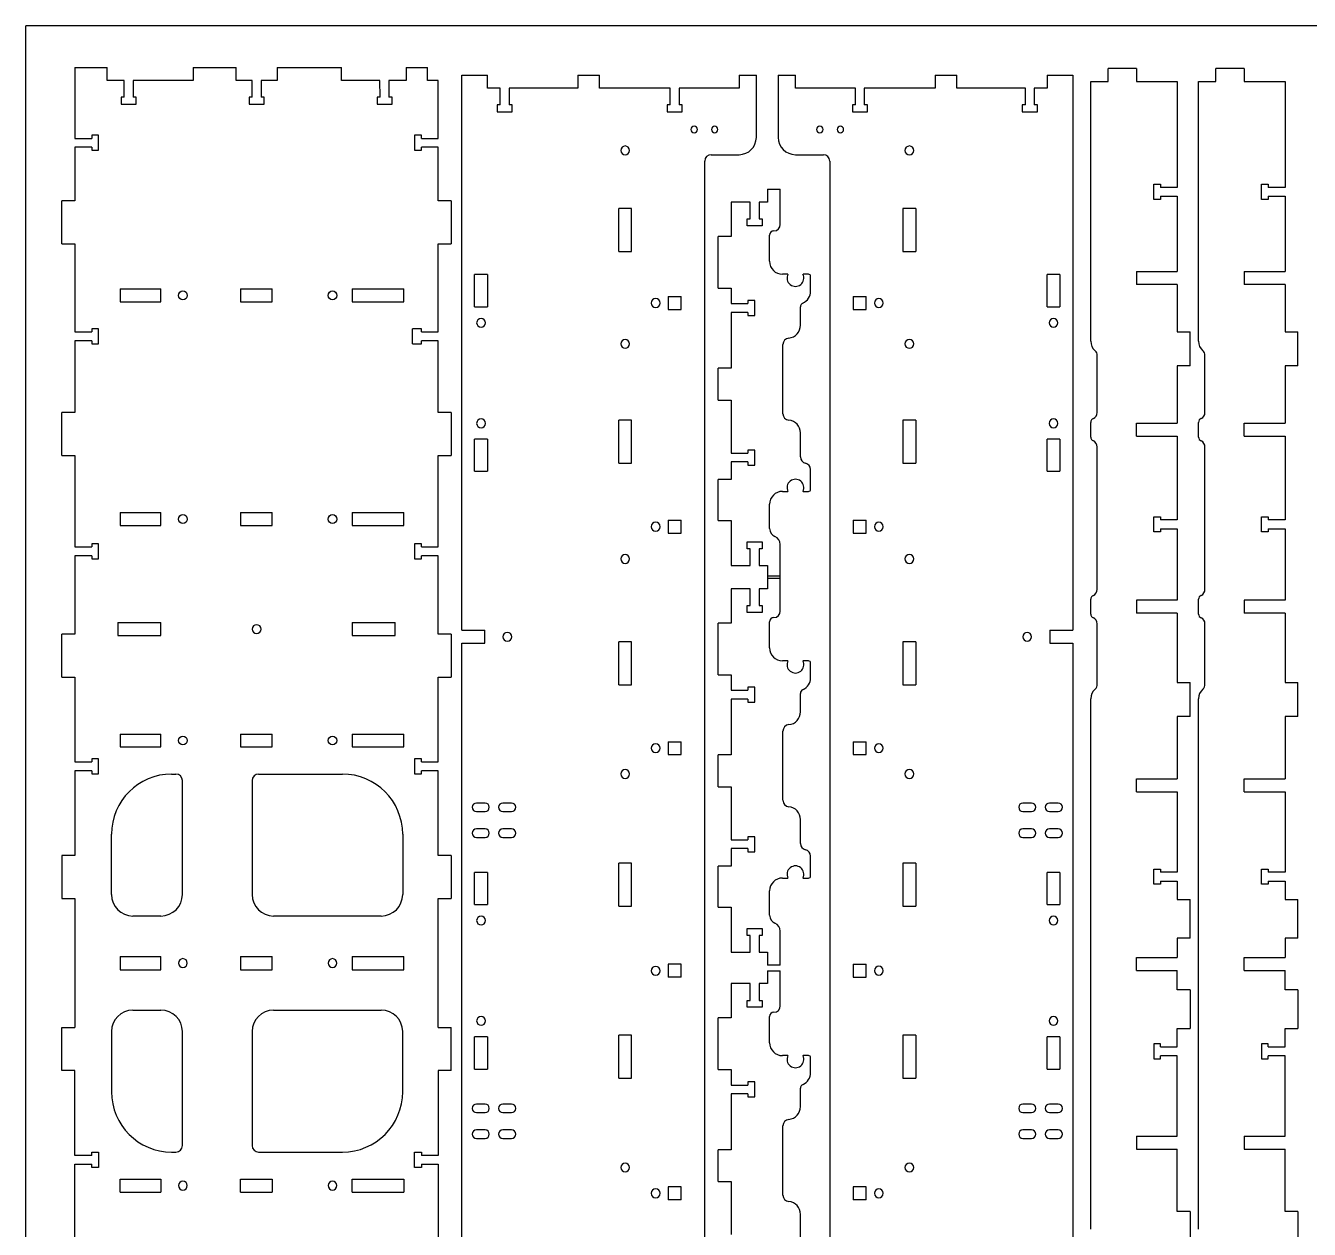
# Model space of a CAD drawing. Header units: millimetres. Extents: x -2614 to 1371, y 670 to 4202.
# Drawn here: x -1140 to -543, y 993 to 1553 of the extents above; entities that cross this region are included whole.
import ezdxf

# ---------------------------------------------------------------- set-up
doc = ezdxf.new("R2010")
doc.units = ezdxf.units.MM
doc.linetypes.add('HIDDEN', pattern=[9.525, 6.35, -3.175])
doc.layers.get('0').update_dxf_attribs({"lineweight": 70})
doc.layers.add('Hidden', color=7, linetype='HIDDEN', lineweight=70)

msp = doc.modelspace()

# ---------------------------------------------------------------- linework, layer by layer
at = {"color": 7, "lineweight": -3}
for p, q in [((79.07, 1553.05), (-1140.13, 1553.05)), ((-1140.13, 670.4), (-1140.13, 1553.05)), ((-1117.24, 1533.58), (-1117.24, 1500.64)), ((-1117.24, 1533.58), (-1102.24, 1533.58)), ((-1102.24, 1527.58), (-1102.24, 1533.58)), ((-1062.24, 1533.58), (-1042.24, 1533.59)), ((-1062.24, 1533.58), (-1062.24, 1527.58)), ((-1042.24, 1527.59), (-1042.24, 1533.59)), ((-1023.24, 1533.59), (-1023.24, 1527.59)), ((-1023.24, 1533.59), (-993.24, 1533.59)), ((-993.24, 1527.59), (-993.24, 1533.59)), ((-963.24, 1533.59), (-953.24, 1533.6)), ((-963.24, 1533.59), (-963.24, 1527.59)), ((-953.24, 1527.6), (-953.24, 1533.6)), ((-937.35, 1530.02), (-925.35, 1530.02)), ((-937.35, 1271.84), (-937.35, 1530.02)), ((-925.35, 1524.02), (-925.35, 1530.02)), ((-883.35, 1530.02), (-873.35, 1530.02)), ((-883.35, 1530.02), (-883.35, 1524.02)), ((-873.35, 1524.02), (-873.35, 1530.02)), ((-808.35, 1530.02), (-800.35, 1530.02)), ((-808.35, 1530.02), (-808.35, 1524.02)), ((-800.35, 1501.05), (-800.35, 1530.02)), ((-790.18, 1530.02), (-782.18, 1530.02)), ((-790.18, 1530.02), (-790.18, 1501.05)), ((-782.18, 1524.02), (-782.18, 1530.02)), ((-717.18, 1530.02), (-707.18, 1530.02)), ((-717.18, 1530.02), (-717.18, 1524.02)), ((-707.18, 1524.02), (-707.18, 1530.02)), ((-665.18, 1530.02), (-653.18, 1530.02)), ((-665.18, 1530.02), (-665.18, 1524.02)), ((-653.18, 1530.02), (-653.18, 1271.84)), ((-623.61, 1533.15), (-636.81, 1533.15)), ((-636.81, 1527.15), (-636.81, 1533.15)), ((-623.61, 1533.15), (-623.61, 1527.15)), ((-573.52, 1533.15), (-586.72, 1533.15)), ((-586.72, 1527.15), (-586.72, 1533.15)), ((-573.52, 1533.15), (-573.52, 1527.15)), ((-1094.36, 1527.58), (-1102.24, 1527.58)), ((-1094.3, 1519.79), (-1094.36, 1527.58)), ((-1090.19, 1527.58), (-1090.19, 1519.78)), ((-1062.24, 1527.58), (-1090.19, 1527.58)), ((-1034.86, 1527.59), (-1042.24, 1527.59)), ((-1034.8, 1519.79), (-1034.86, 1527.59)), ((-1030.69, 1527.59), (-1030.69, 1519.78)), ((-1023.24, 1527.59), (-1030.69, 1527.59)), ((-975.36, 1527.59), (-993.24, 1527.59)), ((-975.3, 1519.79), (-975.36, 1527.59)), ((-971.19, 1527.59), (-971.19, 1519.79)), ((-963.24, 1527.59), (-971.19, 1527.59)), ((-948.24, 1527.6), (-953.24, 1527.6)), ((-948.24, 1500.64), (-948.24, 1527.6)), ((-919.4, 1524.02), (-925.35, 1524.02)), ((-919.4, 1516.22), (-919.4, 1524.02)), ((-883.35, 1524.02), (-915.3, 1524.02)), ((-915.3, 1524.02), (-915.3, 1516.22)), ((-840.4, 1524.02), (-873.35, 1524.02)), ((-840.4, 1516.22), (-840.4, 1524.02)), ((-808.35, 1524.02), (-836.3, 1524.02)), ((-836.3, 1524.02), (-836.3, 1516.22)), ((-754.23, 1524.02), (-782.18, 1524.02)), ((-754.23, 1516.22), (-754.23, 1524.02)), ((-717.18, 1524.02), (-750.13, 1524.02)), ((-750.13, 1524.02), (-750.13, 1516.22)), ((-675.23, 1524.02), (-707.18, 1524.02)), ((-675.23, 1516.22), (-675.23, 1524.02)), ((-665.18, 1524.02), (-671.13, 1524.02)), ((-671.13, 1524.02), (-671.13, 1516.22)), ((-644.81, 1406.36), (-644.81, 1527.15)), ((-644.81, 1527.15), (-636.81, 1527.15)), ((-623.61, 1527.15), (-604.58, 1527.15)), ((-604.58, 1527.15), (-604.58, 1477.81)), ((-594.72, 1406.36), (-594.72, 1527.15)), ((-594.72, 1527.15), (-586.72, 1527.15)), ((-573.52, 1527.15), (-554.49, 1527.15)), ((-554.49, 1527.15), (-554.49, 1477.81)), ((-1094.3, 1519.79), (-1095.75, 1519.77)), ((-1095.75, 1519.77), (-1095.72, 1516.58)), ((-1095.72, 1516.58), (-1088.74, 1516.58)), ((-1088.74, 1519.78), (-1090.19, 1519.78)), ((-1088.74, 1516.58), (-1088.74, 1519.78)), ((-1034.8, 1519.79), (-1036.25, 1519.77)), ((-1036.25, 1519.77), (-1036.22, 1516.58)), ((-1036.22, 1516.58), (-1029.24, 1516.58)), ((-1029.24, 1519.78), (-1030.69, 1519.78)), ((-1029.24, 1516.58), (-1029.24, 1519.78)), ((-975.3, 1519.79), (-976.75, 1519.78)), ((-976.75, 1519.78), (-976.72, 1516.59)), ((-976.72, 1516.59), (-969.74, 1516.59)), ((-969.74, 1519.79), (-971.19, 1519.79)), ((-969.74, 1516.59), (-969.74, 1519.79)), ((-920.85, 1516.22), (-920.85, 1513.02)), ((-919.4, 1516.22), (-920.85, 1516.22)), ((-913.85, 1516.22), (-915.3, 1516.22)), ((-913.85, 1513.02), (-913.85, 1516.22)), ((-841.85, 1516.22), (-841.85, 1513.02)), ((-840.4, 1516.22), (-841.85, 1516.22)), ((-834.85, 1516.22), (-836.3, 1516.22)), ((-834.85, 1513.02), (-834.85, 1516.22)), ((-755.68, 1516.22), (-755.68, 1513.02)), ((-754.23, 1516.22), (-755.68, 1516.22)), ((-748.68, 1516.22), (-750.13, 1516.22)), ((-748.68, 1513.02), (-748.68, 1516.22)), ((-676.68, 1516.22), (-676.68, 1513.02)), ((-675.23, 1516.22), (-676.68, 1516.22)), ((-669.68, 1516.22), (-671.13, 1516.22)), ((-669.68, 1513.02), (-669.68, 1516.22)), ((-920.85, 1513.02), (-913.85, 1513.02)), ((-841.85, 1513.02), (-834.85, 1513.02)), ((-755.68, 1513.02), (-748.68, 1513.02)), ((-676.68, 1513.02), (-669.68, 1513.02)), ((-1117.24, 1500.64), (-1109.44, 1500.64)), ((-1109.44, 1502.09), (-1109.44, 1500.64)), ((-1106.24, 1502.09), (-1109.44, 1502.09)), ((-1106.24, 1495.09), (-1106.24, 1502.09)), ((-959.24, 1502.09), (-959.24, 1495.09)), ((-956.04, 1502.09), (-959.24, 1502.09)), ((-956.04, 1500.64), (-956.04, 1502.09)), ((-956.04, 1500.64), (-948.24, 1500.64)), ((-1117.24, 1496.54), (-1117.24, 1471.53)), ((-1109.44, 1496.54), (-1117.24, 1496.54)), ((-1109.44, 1496.54), (-1109.44, 1495.09)), ((-1109.44, 1495.09), (-1106.24, 1495.09)), ((-959.24, 1495.09), (-956.04, 1495.09)), ((-956.04, 1495.09), (-956.04, 1496.54)), ((-948.24, 1496.54), (-956.04, 1496.54)), ((-948.24, 1471.53), (-948.24, 1496.54)), ((-821.35, 1493.05), (-808.35, 1493.05)), ((-782.18, 1493.05), (-769.18, 1493.05)), ((-824.35, 737.01), (-824.35, 1490.05)), ((-766.18, 1490.05), (-766.18, 737.01)), ((-795.23, 1476.95), (-789.23, 1476.95)), ((-795.23, 1476.95), (-795.23, 1470.95)), ((-789.23, 1460.6), (-789.23, 1476.95)), ((-615.58, 1472.26), (-615.58, 1479.26)), ((-615.58, 1479.26), (-612.38, 1479.26)), ((-612.38, 1479.26), (-612.38, 1477.81)), ((-604.58, 1477.81), (-612.38, 1477.81)), ((-565.49, 1472.26), (-565.49, 1479.26)), ((-565.49, 1479.26), (-562.29, 1479.26)), ((-562.29, 1479.26), (-562.29, 1477.81)), ((-554.49, 1477.81), (-562.29, 1477.81)), ((-1123.24, 1451.53), (-1123.24, 1471.53)), ((-1117.24, 1471.53), (-1123.24, 1471.53)), ((-942.24, 1471.53), (-948.24, 1471.53)), ((-942.24, 1471.53), (-942.24, 1451.53)), ((-803.15, 1470.95), (-812.1, 1470.95)), ((-812.1, 1470.95), (-812.1, 1454.95)), ((-803.15, 1463.15), (-803.15, 1470.95)), ((-795.23, 1470.95), (-799.05, 1470.95)), ((-799.05, 1470.95), (-799.05, 1463.15)), ((-612.38, 1472.26), (-615.58, 1472.26)), ((-612.38, 1473.71), (-604.58, 1473.71)), ((-612.38, 1473.71), (-612.38, 1472.26)), ((-604.58, 1473.71), (-604.58, 1438.65)), ((-562.29, 1472.26), (-565.49, 1472.26)), ((-562.29, 1473.71), (-554.49, 1473.71)), ((-562.29, 1473.71), (-562.29, 1472.26)), ((-554.49, 1473.71), (-554.49, 1438.65)), ((-864.35, 1447.97), (-864.35, 1467.97)), ((-858.35, 1467.97), (-864.35, 1467.97)), ((-858.35, 1447.97), (-858.35, 1467.97)), ((-804.6, 1459.95), (-804.6, 1463.15)), ((-804.6, 1463.15), (-803.15, 1463.15)), ((-799.05, 1463.15), (-797.6, 1463.15)), ((-797.6, 1463.15), (-797.6, 1459.95)), ((-732.18, 1467.97), (-732.18, 1447.97)), ((-726.18, 1467.97), (-732.18, 1467.97)), ((-726.18, 1467.97), (-726.18, 1447.97)), ((-797.6, 1459.95), (-804.6, 1459.95)), ((-1123.24, 1451.53), (-1117.24, 1451.53)), ((-1117.24, 1451.53), (-1117.24, 1410.64)), ((-948.24, 1451.53), (-942.24, 1451.53)), ((-948.24, 1410.64), (-948.24, 1451.53)), ((-818.1, 1430.95), (-818.1, 1454.95)), ((-812.1, 1454.95), (-818.1, 1454.95)), ((-794.17, 1443.45), (-794.17, 1455.6)), ((-864.35, 1447.97), (-858.35, 1447.97)), ((-732.18, 1447.97), (-726.18, 1447.97)), ((-623.58, 1438.65), (-623.58, 1432.65)), ((-623.58, 1438.65), (-604.58, 1438.65)), ((-573.49, 1438.65), (-573.49, 1432.65)), ((-573.49, 1438.65), (-554.49, 1438.65)), ((-931.36, 1422.27), (-931.36, 1437.25)), ((-925.36, 1437.25), (-931.36, 1437.25)), ((-925.36, 1437.25), (-925.36, 1422.27)), ((-785.69, 1437.45), (-788.17, 1437.45)), ((-776.1, 1437.45), (-778.65, 1437.45)), ((-775.1, 1429.55), (-775.1, 1436.45)), ((-665.18, 1422.27), (-665.18, 1437.25)), ((-659.18, 1437.25), (-665.18, 1437.25)), ((-659.18, 1437.25), (-659.18, 1422.27)), ((-604.58, 1432.65), (-623.58, 1432.65)), ((-604.58, 1432.65), (-604.58, 1410.6)), ((-554.49, 1432.65), (-573.49, 1432.65)), ((-554.49, 1432.65), (-554.49, 1410.6)), ((-1096.24, 1430.61), (-1077.24, 1430.61)), ((-1096.24, 1430.61), (-1096.24, 1424.61)), ((-1077.24, 1424.61), (-1077.24, 1430.61)), ((-1040.3, 1430.61), (-1025.5, 1430.61)), ((-1040.3, 1430.61), (-1040.3, 1424.61)), ((-1025.5, 1424.61), (-1025.5, 1430.61)), ((-988.24, 1430.61), (-964.24, 1430.61)), ((-988.24, 1430.61), (-988.24, 1424.61)), ((-964.24, 1424.61), (-964.24, 1430.61)), ((-841.28, 1427.05), (-835.28, 1427.05)), ((-841.28, 1427.05), (-841.28, 1421.05)), ((-835.28, 1421.05), (-835.28, 1427.05)), ((-818.1, 1430.95), (-812.1, 1430.95)), ((-812.1, 1430.95), (-812.1, 1423.77)), ((-755.25, 1427.05), (-749.25, 1427.05)), ((-755.25, 1427.05), (-755.25, 1421.05)), ((-749.25, 1421.05), (-749.25, 1427.05)), ((-1096.24, 1424.61), (-1077.24, 1424.61)), ((-1040.3, 1424.61), (-1025.5, 1424.61)), ((-988.24, 1424.61), (-964.24, 1424.61)), ((-931.36, 1422.27), (-925.36, 1422.27)), ((-841.28, 1421.05), (-835.28, 1421.05)), ((-812.1, 1423.77), (-804.3, 1423.77)), ((-804.3, 1425.22), (-804.3, 1423.77)), ((-801.1, 1425.22), (-804.3, 1425.22)), ((-801.1, 1418.22), (-801.1, 1425.22)), ((-779.83, 1413.75), (-779.83, 1422.24)), ((-755.25, 1421.05), (-749.25, 1421.05)), ((-665.18, 1422.27), (-659.18, 1422.27)), ((-804.3, 1419.67), (-812.1, 1419.67)), ((-812.1, 1419.67), (-812.1, 1393.69)), ((-804.3, 1419.67), (-804.3, 1418.22)), ((-804.3, 1418.22), (-801.1, 1418.22)), ((-1117.24, 1410.64), (-1109.44, 1410.64)), ((-1109.44, 1412.09), (-1109.44, 1410.64)), ((-1106.24, 1412.09), (-1109.44, 1412.09)), ((-1106.24, 1405.09), (-1106.24, 1412.09)), ((-956.04, 1412.09), (-960.24, 1412.09)), ((-960.24, 1405.09), (-960.24, 1412.09)), ((-956.04, 1410.64), (-956.04, 1412.09)), ((-956.04, 1410.64), (-948.24, 1410.64)), ((-604.58, 1410.6), (-598.58, 1410.6)), ((-598.58, 1394.8), (-598.58, 1410.6)), ((-554.49, 1410.6), (-548.49, 1410.6)), ((-548.49, 1394.8), (-548.49, 1410.6)), ((-1117.24, 1406.54), (-1117.24, 1373.11)), ((-1109.44, 1406.54), (-1117.24, 1406.54)), ((-1109.44, 1406.54), (-1109.44, 1405.09)), ((-1109.44, 1405.09), (-1106.24, 1405.09)), ((-960.24, 1405.09), (-956.04, 1405.09)), ((-956.04, 1405.09), (-956.04, 1406.54)), ((-948.24, 1406.54), (-956.04, 1406.54)), ((-948.24, 1373.11), (-948.24, 1406.54)), ((-788, 1372.59), (-788, 1404.79)), ((-641.81, 1373.15), (-641.81, 1399.65)), ((-591.72, 1373.15), (-591.72, 1399.65)), ((-818.1, 1378.89), (-818.1, 1393.69)), ((-812.1, 1393.69), (-818.1, 1393.69)), ((-604.58, 1394.8), (-604.58, 1368.15)), ((-598.58, 1394.8), (-604.58, 1394.8)), ((-554.49, 1394.8), (-554.49, 1368.15)), ((-548.49, 1394.8), (-554.49, 1394.8)), ((-1123.24, 1353.11), (-1123.24, 1373.11)), ((-1117.24, 1373.11), (-1123.24, 1373.11)), ((-942.24, 1373.11), (-948.24, 1373.11)), ((-942.24, 1373.11), (-942.24, 1353.11)), ((-818.1, 1378.89), (-812.1, 1378.89)), ((-812.1, 1378.89), (-812.1, 1354.23)), ((-864.35, 1349.55), (-864.35, 1369.55)), ((-858.35, 1369.55), (-864.35, 1369.55)), ((-858.35, 1349.55), (-858.35, 1369.55)), ((-732.18, 1369.55), (-732.18, 1349.55)), ((-726.18, 1369.55), (-732.18, 1369.55)), ((-726.18, 1369.55), (-726.18, 1349.55)), ((-644.81, 1361.73), (-644.81, 1368.57)), ((-623.58, 1362.15), (-623.58, 1368.15)), ((-623.58, 1368.15), (-604.58, 1368.15)), ((-594.72, 1361.73), (-594.72, 1368.57)), ((-573.49, 1362.15), (-573.49, 1368.15)), ((-573.49, 1368.15), (-554.49, 1368.15)), ((-779.83, 1352.5), (-779.83, 1363.63)), ((-623.58, 1362.15), (-604.58, 1362.15)), ((-604.58, 1362.15), (-604.58, 1323.2)), ((-573.49, 1362.15), (-554.49, 1362.15)), ((-554.49, 1362.15), (-554.49, 1323.2)), ((-931.36, 1345.83), (-931.36, 1360.81)), ((-925.36, 1360.81), (-931.36, 1360.81)), ((-925.36, 1360.81), (-925.36, 1345.83)), ((-804.3, 1355.68), (-804.3, 1354.23)), ((-801.1, 1355.68), (-804.3, 1355.68)), ((-801.1, 1348.68), (-801.1, 1355.68)), ((-665.18, 1345.83), (-665.18, 1360.81)), ((-659.18, 1360.81), (-665.18, 1360.81)), ((-659.18, 1360.81), (-659.18, 1345.83)), ((-641.81, 1290.85), (-641.81, 1357.15)), ((-591.72, 1290.85), (-591.72, 1357.15)), ((-1123.24, 1353.11), (-1117.24, 1353.11)), ((-1117.24, 1353.11), (-1117.24, 1310.64)), ((-948.24, 1353.11), (-942.24, 1353.11)), ((-948.24, 1310.64), (-948.24, 1353.11)), ((-864.35, 1349.55), (-858.35, 1349.55)), ((-812.1, 1354.23), (-804.3, 1354.23)), ((-804.3, 1350.13), (-812.1, 1350.13)), ((-812.1, 1350.13), (-812.1, 1341.95)), ((-804.3, 1350.13), (-804.3, 1348.68)), ((-732.18, 1349.55), (-726.18, 1349.55)), ((-931.36, 1345.83), (-925.36, 1345.83)), ((-804.3, 1348.68), (-801.1, 1348.68)), ((-775.1, 1337.45), (-775.1, 1346.64)), ((-665.18, 1345.83), (-659.18, 1345.83)), ((-818.1, 1322.95), (-818.1, 1341.95)), ((-812.1, 1341.95), (-818.1, 1341.95)), ((-788.17, 1336.45), (-785.69, 1336.45)), ((-778.65, 1336.45), (-776.1, 1336.45)), ((-1096.24, 1326.59), (-1077.24, 1326.59)), ((-1096.24, 1326.59), (-1096.24, 1320.59)), ((-1077.24, 1320.59), (-1077.24, 1326.59)), ((-1040.3, 1326.59), (-1025.5, 1326.59)), ((-1040.3, 1326.59), (-1040.3, 1320.59)), ((-1025.5, 1320.59), (-1025.5, 1326.59)), ((-988.24, 1326.59), (-964.24, 1326.59)), ((-988.24, 1326.59), (-988.24, 1320.59)), ((-964.24, 1320.59), (-964.24, 1326.59)), ((-794.17, 1319.15), (-794.17, 1330.45)), ((-1096.24, 1320.59), (-1077.24, 1320.59)), ((-1040.3, 1320.59), (-1025.5, 1320.59)), ((-988.24, 1320.59), (-964.24, 1320.59)), ((-841.28, 1323.04), (-835.28, 1323.04)), ((-841.28, 1323.04), (-841.28, 1317.04)), ((-835.28, 1317.04), (-835.28, 1323.04)), ((-818.1, 1322.95), (-812.1, 1322.95)), ((-812.1, 1322.95), (-812.1, 1301.95)), ((-755.25, 1323.04), (-749.25, 1323.04)), ((-755.25, 1323.04), (-755.25, 1317.04)), ((-749.25, 1317.04), (-749.25, 1323.04)), ((-615.58, 1317.65), (-615.58, 1324.65)), ((-615.58, 1324.65), (-612.38, 1324.65)), ((-612.38, 1324.65), (-612.38, 1323.2)), ((-604.58, 1323.2), (-612.38, 1323.2)), ((-565.49, 1317.65), (-565.49, 1324.65)), ((-565.49, 1324.65), (-562.29, 1324.65)), ((-562.29, 1324.65), (-562.29, 1323.2)), ((-554.49, 1323.2), (-562.29, 1323.2)), ((-841.28, 1317.04), (-835.28, 1317.04)), ((-755.25, 1317.04), (-749.25, 1317.04)), ((-612.38, 1317.65), (-615.58, 1317.65)), ((-612.38, 1319.1), (-604.58, 1319.1)), ((-612.38, 1319.1), (-612.38, 1317.65)), ((-604.58, 1319.1), (-604.58, 1285.85)), ((-562.29, 1317.65), (-565.49, 1317.65)), ((-562.29, 1319.1), (-554.49, 1319.1)), ((-562.29, 1319.1), (-562.29, 1317.65)), ((-554.49, 1319.1), (-554.49, 1285.85)), ((-1117.24, 1310.64), (-1109.44, 1310.64)), ((-1109.44, 1312.09), (-1109.44, 1310.64)), ((-1106.24, 1312.09), (-1109.44, 1312.09)), ((-1106.24, 1305.09), (-1106.24, 1312.09)), ((-959.24, 1312.09), (-959.24, 1305.09)), ((-956.04, 1312.09), (-959.24, 1312.09)), ((-956.04, 1310.64), (-956.04, 1312.09)), ((-956.04, 1310.64), (-948.24, 1310.64)), ((-804.6, 1309.75), (-804.6, 1312.95)), ((-804.6, 1312.95), (-797.6, 1312.95)), ((-803.15, 1309.75), (-804.6, 1309.75)), ((-803.15, 1301.95), (-803.15, 1309.75)), ((-797.6, 1309.75), (-799.05, 1309.75)), ((-799.05, 1309.75), (-799.05, 1301.95)), ((-797.6, 1312.95), (-797.6, 1309.75)), ((-789.23, 1295.95), (-789.23, 1311.76)), ((-1117.24, 1306.54), (-1117.24, 1270.09)), ((-1109.44, 1306.54), (-1117.24, 1306.54)), ((-1109.44, 1306.54), (-1109.44, 1305.09)), ((-1109.44, 1305.09), (-1106.24, 1305.09)), ((-959.24, 1305.09), (-956.04, 1305.09)), ((-956.04, 1305.09), (-956.04, 1306.54)), ((-948.24, 1306.54), (-956.04, 1306.54)), ((-948.24, 1270.09), (-948.24, 1306.54)), ((-812.1, 1301.95), (-803.15, 1301.95)), ((-799.05, 1301.95), (-795.23, 1301.95)), ((-795.23, 1301.95), (-795.23, 1295.95)), ((-795.23, 1297.14), (-789.23, 1297.14)), ((-795.23, 1297.14), (-795.23, 1291.14)), ((-789.23, 1295.95), (-795.23, 1295.95)), ((-789.23, 1280.79), (-789.23, 1297.14)), ((-803.15, 1291.14), (-812.1, 1291.14)), ((-812.1, 1291.14), (-812.1, 1275.14)), ((-803.15, 1283.34), (-803.15, 1291.14)), ((-795.23, 1291.14), (-799.05, 1291.14)), ((-799.05, 1291.14), (-799.05, 1283.34)), ((-644.81, 1279.43), (-644.81, 1286.27)), ((-623.58, 1285.85), (-623.58, 1279.85)), ((-604.58, 1285.85), (-623.58, 1285.85)), ((-594.72, 1279.43), (-594.72, 1286.27)), ((-573.49, 1285.85), (-573.49, 1279.85)), ((-554.49, 1285.85), (-573.49, 1285.85)), ((-804.6, 1280.14), (-804.6, 1283.34)), ((-804.6, 1283.34), (-803.15, 1283.34)), ((-797.6, 1280.14), (-804.6, 1280.14)), ((-799.05, 1283.34), (-797.6, 1283.34)), ((-797.6, 1283.34), (-797.6, 1280.14)), ((-604.58, 1279.85), (-623.58, 1279.85)), ((-604.58, 1279.85), (-604.58, 1247.6)), ((-554.49, 1279.85), (-573.49, 1279.85)), ((-554.49, 1279.85), (-554.49, 1247.6)), ((-1097.24, 1275.42), (-1077.24, 1275.42)), ((-1097.24, 1275.42), (-1097.24, 1269.42)), ((-1077.24, 1269.42), (-1077.24, 1275.42)), ((-988.24, 1275.42), (-968.24, 1275.42)), ((-988.24, 1275.42), (-988.24, 1269.42)), ((-968.24, 1269.42), (-968.24, 1275.42)), ((-937.35, 1271.84), (-926.62, 1271.84)), ((-926.62, 1265.84), (-926.62, 1271.84)), ((-818.1, 1251.14), (-818.1, 1275.14)), ((-812.1, 1275.14), (-818.1, 1275.14)), ((-794.17, 1263.64), (-794.17, 1275.79)), ((-663.91, 1271.84), (-653.18, 1271.84)), ((-663.91, 1271.84), (-663.91, 1265.84)), ((-641.81, 1246.76), (-641.81, 1274.85)), ((-591.72, 1246.76), (-591.72, 1274.85)), ((-1123.24, 1250.09), (-1123.24, 1270.09)), ((-1117.24, 1270.09), (-1123.24, 1270.09)), ((-1097.24, 1269.42), (-1077.24, 1269.42)), ((-988.24, 1269.42), (-968.24, 1269.42)), ((-942.24, 1270.09), (-948.24, 1270.09)), ((-942.24, 1270.09), (-942.24, 1250.09)), ((-937.35, 1265.84), (-926.62, 1265.84)), ((-937.35, 961.22), (-937.35, 1265.84)), ((-864.35, 1246.54), (-864.35, 1266.54)), ((-858.35, 1266.54), (-864.35, 1266.54)), ((-858.35, 1246.54), (-858.35, 1266.54)), ((-732.18, 1266.54), (-732.18, 1246.54)), ((-726.18, 1266.54), (-732.18, 1266.54)), ((-726.18, 1266.54), (-726.18, 1246.54)), ((-663.91, 1265.84), (-653.18, 1265.84)), ((-653.18, 1265.84), (-653.18, 961.22)), ((-785.69, 1257.64), (-788.17, 1257.64)), ((-776.1, 1257.64), (-778.65, 1257.64)), ((-775.1, 1249.74), (-775.1, 1256.64)), ((-1123.24, 1250.09), (-1117.24, 1250.09)), ((-1117.24, 1250.09), (-1117.24, 1210.64)), ((-948.24, 1250.09), (-942.24, 1250.09)), ((-948.24, 1210.64), (-948.24, 1250.09)), ((-818.1, 1251.14), (-812.1, 1251.14)), ((-812.1, 1251.14), (-812.1, 1243.96)), ((-604.58, 1247.6), (-598.58, 1247.6)), ((-598.58, 1231.8), (-598.58, 1247.6)), ((-554.49, 1247.6), (-548.49, 1247.6)), ((-548.49, 1231.8), (-548.49, 1247.6)), ((-864.35, 1246.54), (-858.35, 1246.54)), ((-812.1, 1243.96), (-804.3, 1243.96)), ((-804.3, 1245.41), (-804.3, 1243.96)), ((-801.1, 1245.41), (-804.3, 1245.41)), ((-801.1, 1238.41), (-801.1, 1245.41)), ((-779.83, 1233.94), (-779.83, 1242.43)), ((-732.18, 1246.54), (-726.18, 1246.54)), ((-804.3, 1239.86), (-812.1, 1239.86)), ((-812.1, 1239.86), (-812.1, 1213.88)), ((-804.3, 1239.86), (-804.3, 1238.41)), ((-804.3, 1238.41), (-801.1, 1238.41)), ((-644.81, 993.26), (-644.81, 1240.05)), ((-594.72, 993.26), (-594.72, 1240.05)), ((-604.58, 1231.8), (-604.58, 1202.76)), ((-598.58, 1231.8), (-604.58, 1231.8)), ((-554.49, 1231.8), (-554.49, 1202.76)), ((-548.49, 1231.8), (-554.49, 1231.8)), ((-788, 1192.78), (-788, 1224.98)), ((-1096.24, 1223.59), (-1077.24, 1223.59)), ((-1096.24, 1223.59), (-1096.24, 1217.59)), ((-1077.24, 1217.59), (-1077.24, 1223.59)), ((-1040.3, 1223.59), (-1025.5, 1223.59)), ((-1040.3, 1223.59), (-1040.3, 1217.59)), ((-1025.5, 1217.59), (-1025.5, 1223.59)), ((-988.24, 1223.59), (-964.24, 1223.59)), ((-988.24, 1223.59), (-988.24, 1217.59)), ((-964.24, 1217.59), (-964.24, 1223.59)), ((-841.28, 1220.04), (-835.28, 1220.04)), ((-841.28, 1220.04), (-841.28, 1214.04)), ((-835.28, 1214.04), (-835.28, 1220.04)), ((-755.25, 1220.04), (-749.25, 1220.04)), ((-755.25, 1220.04), (-755.25, 1214.04)), ((-749.25, 1214.04), (-749.25, 1220.04)), ((-1109.44, 1212.09), (-1109.44, 1210.64)), ((-1106.24, 1212.09), (-1109.44, 1212.09)), ((-1106.24, 1205.09), (-1106.24, 1212.09)), ((-1096.24, 1217.59), (-1077.24, 1217.59)), ((-1040.3, 1217.59), (-1025.5, 1217.59)), ((-988.24, 1217.59), (-964.24, 1217.59)), ((-959.24, 1212.09), (-959.24, 1205.09)), ((-956.04, 1212.09), (-959.24, 1212.09)), ((-956.04, 1210.64), (-956.04, 1212.09)), ((-841.28, 1214.04), (-835.28, 1214.04)), ((-818.1, 1199.08), (-818.1, 1213.88)), ((-812.1, 1213.88), (-818.1, 1213.88)), ((-755.25, 1214.04), (-749.25, 1214.04)), ((-1117.24, 1210.64), (-1109.44, 1210.64)), ((-1117.24, 1206.54), (-1117.24, 1167.09)), ((-1109.44, 1206.54), (-1117.24, 1206.54)), ((-1109.44, 1206.54), (-1109.44, 1205.09)), ((-956.04, 1210.64), (-948.24, 1210.64)), ((-956.04, 1205.09), (-956.04, 1206.54)), ((-948.24, 1206.54), (-956.04, 1206.54)), ((-948.24, 1167.09), (-948.24, 1206.54)), ((-1109.44, 1205.09), (-1106.24, 1205.09)), ((-1072.24, 1204.98), (-1070.24, 1204.98)), ((-1067.24, 1148.98), (-1067.24, 1201.98)), ((-1034.81, 1201.98), (-1034.81, 1148.98)), ((-1031.81, 1204.98), (-992.81, 1204.98)), ((-959.24, 1205.09), (-956.04, 1205.09)), ((-623.58, 1196.76), (-623.58, 1202.76)), ((-623.58, 1202.76), (-604.58, 1202.76)), ((-573.49, 1196.76), (-573.49, 1202.76)), ((-573.49, 1202.76), (-554.49, 1202.76)), ((-818.1, 1199.08), (-812.1, 1199.08)), ((-812.1, 1199.08), (-812.1, 1174.42)), ((-623.58, 1196.76), (-604.58, 1196.76)), ((-604.58, 1196.76), (-604.58, 1159.34)), ((-573.49, 1196.76), (-554.49, 1196.76)), ((-554.49, 1196.76), (-554.49, 1159.34)), ((-926.53, 1191.53), (-930.53, 1191.53)), ((-914.18, 1191.53), (-918.18, 1191.53)), ((-672.36, 1191.53), (-676.36, 1191.53)), ((-660.01, 1191.53), (-664.01, 1191.53)), ((-930.53, 1187.53), (-926.53, 1187.53)), ((-918.18, 1187.53), (-914.18, 1187.53)), ((-779.83, 1172.69), (-779.83, 1183.82)), ((-676.36, 1187.53), (-672.36, 1187.53)), ((-664.01, 1187.53), (-660.01, 1187.53)), ((-1100.24, 1148.98), (-1100.24, 1176.98)), ((-964.81, 1176.98), (-964.81, 1148.98)), ((-926.53, 1179.53), (-930.53, 1179.53)), ((-914.18, 1179.53), (-918.18, 1179.53)), ((-672.36, 1179.53), (-676.36, 1179.53)), ((-660.01, 1179.53), (-664.01, 1179.53)), ((-930.53, 1175.53), (-926.53, 1175.53)), ((-918.18, 1175.53), (-914.18, 1175.53)), ((-812.1, 1174.42), (-804.3, 1174.42)), ((-804.3, 1170.32), (-812.1, 1170.32)), ((-812.1, 1170.32), (-812.1, 1162.14)), ((-804.3, 1175.87), (-804.3, 1174.42)), ((-801.1, 1175.87), (-804.3, 1175.87)), ((-804.3, 1170.32), (-804.3, 1168.87)), ((-801.1, 1168.87), (-801.1, 1175.87)), ((-676.36, 1175.53), (-672.36, 1175.53)), ((-664.01, 1175.53), (-660.01, 1175.53)), ((-1123.24, 1167.09), (-1123.24, 1147.09)), ((-1117.24, 1167.09), (-1123.24, 1167.09)), ((-942.24, 1167.09), (-948.24, 1167.09)), ((-942.24, 1167.09), (-942.24, 1147.09)), ((-804.3, 1168.87), (-801.1, 1168.87)), ((-775.1, 1157.64), (-775.1, 1166.83)), ((-931.36, 1144.27), (-931.36, 1159.25)), ((-925.36, 1159.25), (-931.36, 1159.25)), ((-925.36, 1159.25), (-925.36, 1144.27)), ((-864.35, 1143.54), (-864.35, 1163.54)), ((-858.35, 1163.54), (-864.35, 1163.54)), ((-858.35, 1143.54), (-858.35, 1163.54)), ((-818.1, 1143.14), (-818.1, 1162.14)), ((-812.1, 1162.14), (-818.1, 1162.14)), ((-732.18, 1163.54), (-732.18, 1143.54)), ((-726.18, 1163.54), (-732.18, 1163.54)), ((-726.18, 1163.54), (-726.18, 1143.54)), ((-665.18, 1144.27), (-665.18, 1159.25)), ((-659.18, 1159.25), (-665.18, 1159.25)), ((-659.18, 1159.25), (-659.18, 1144.27)), ((-615.58, 1153.79), (-615.58, 1160.79)), ((-615.58, 1160.79), (-612.38, 1160.79)), ((-612.38, 1160.79), (-612.38, 1159.34)), ((-604.58, 1159.34), (-612.38, 1159.34)), ((-565.49, 1153.79), (-565.49, 1160.79)), ((-565.49, 1160.79), (-562.29, 1160.79)), ((-562.29, 1160.79), (-562.29, 1159.34)), ((-554.49, 1159.34), (-562.29, 1159.34)), ((-788.17, 1156.64), (-785.69, 1156.64)), ((-778.65, 1156.64), (-776.1, 1156.64)), ((-612.38, 1153.79), (-615.58, 1153.79)), ((-612.38, 1155.24), (-604.58, 1155.24)), ((-612.38, 1155.24), (-612.38, 1153.79)), ((-604.58, 1155.24), (-604.58, 1146.65)), ((-562.29, 1153.79), (-565.49, 1153.79)), ((-562.29, 1155.24), (-554.49, 1155.24)), ((-562.29, 1155.24), (-562.29, 1153.79)), ((-554.49, 1155.24), (-554.49, 1146.65)), ((-1123.24, 1147.09), (-1117.24, 1147.09)), ((-1117.24, 1147.09), (-1117.24, 1087.09)), ((-948.24, 1147.09), (-942.24, 1147.09)), ((-948.24, 1087.09), (-948.24, 1147.09)), ((-794.17, 1139.34), (-794.17, 1150.64)), ((-604.58, 1146.65), (-598.58, 1146.65)), ((-598.58, 1128.65), (-598.58, 1146.65)), ((-554.49, 1146.65), (-548.49, 1146.65)), ((-548.49, 1128.65), (-548.49, 1146.65)), ((-931.36, 1144.27), (-925.36, 1144.27)), ((-864.35, 1143.54), (-858.35, 1143.54)), ((-818.1, 1143.14), (-812.1, 1143.14)), ((-812.1, 1143.14), (-812.1, 1122.14)), ((-732.18, 1143.54), (-726.18, 1143.54)), ((-665.18, 1144.27), (-659.18, 1144.27)), ((-1077.24, 1138.98), (-1090.24, 1138.98)), ((-974.81, 1138.98), (-1024.81, 1138.98)), ((-804.6, 1129.94), (-804.6, 1133.14)), ((-804.6, 1133.14), (-797.6, 1133.14)), ((-803.15, 1129.94), (-804.6, 1129.94)), ((-803.15, 1122.14), (-803.15, 1129.94)), ((-797.6, 1129.94), (-799.05, 1129.94)), ((-799.05, 1129.94), (-799.05, 1122.14)), ((-797.6, 1133.14), (-797.6, 1129.94)), ((-789.23, 1116.14), (-789.23, 1131.95)), ((-604.58, 1128.65), (-604.58, 1119.66)), ((-598.58, 1128.65), (-604.58, 1128.65)), ((-554.49, 1128.65), (-554.49, 1119.66)), ((-548.49, 1128.65), (-554.49, 1128.65)), ((-1096.24, 1120.19), (-1077.24, 1120.19)), ((-1096.24, 1120.19), (-1096.24, 1113.99)), ((-1077.24, 1113.99), (-1077.24, 1120.19)), ((-1040.3, 1120.19), (-1025.5, 1120.19)), ((-1040.3, 1120.19), (-1040.3, 1113.99)), ((-1025.5, 1113.99), (-1025.5, 1120.19)), ((-988.24, 1120.19), (-964.24, 1120.19)), ((-988.24, 1120.19), (-988.24, 1113.99)), ((-964.24, 1113.99), (-964.24, 1120.19)), ((-835.28, 1116.52), (-841.28, 1116.52)), ((-841.28, 1116.52), (-841.28, 1110.52)), ((-835.28, 1110.52), (-835.28, 1116.52)), ((-812.1, 1122.14), (-803.15, 1122.14)), ((-799.05, 1122.14), (-795.23, 1122.14)), ((-795.23, 1122.14), (-795.23, 1116.14)), ((-755.25, 1116.54), (-749.25, 1116.54)), ((-755.25, 1116.54), (-755.25, 1110.54)), ((-749.25, 1110.54), (-749.25, 1116.54)), ((-623.58, 1113.65), (-623.58, 1119.66)), ((-623.58, 1119.66), (-604.58, 1119.66)), ((-573.49, 1113.65), (-573.49, 1119.66)), ((-573.49, 1119.66), (-554.49, 1119.66)), ((-1096.24, 1113.99), (-1077.24, 1113.99)), ((-1040.3, 1113.99), (-1025.5, 1113.99)), ((-988.24, 1113.99), (-964.24, 1113.99)), ((-835.28, 1110.52), (-841.28, 1110.52)), ((-789.23, 1116.14), (-795.23, 1116.14)), ((-795.23, 1113.55), (-789.23, 1113.55)), ((-795.23, 1113.55), (-795.23, 1107.55)), ((-789.23, 1097.2), (-789.23, 1113.55)), ((-755.25, 1110.54), (-749.25, 1110.54)), ((-623.58, 1113.65), (-604.58, 1113.65)), ((-604.58, 1104.65), (-604.58, 1113.65)), ((-573.49, 1113.65), (-554.49, 1113.65)), ((-554.49, 1104.65), (-554.49, 1113.65)), ((-803.15, 1107.55), (-812.1, 1107.55)), ((-812.1, 1107.55), (-812.1, 1091.55)), ((-803.15, 1099.75), (-803.15, 1107.55)), ((-795.23, 1107.55), (-799.05, 1107.55)), ((-799.05, 1107.55), (-799.05, 1099.75)), ((-598.58, 1104.65), (-604.58, 1104.65)), ((-598.58, 1104.65), (-598.58, 1086.65)), ((-548.49, 1104.65), (-554.49, 1104.65)), ((-548.49, 1104.65), (-548.49, 1086.65)), ((-804.6, 1096.55), (-804.6, 1099.75)), ((-804.6, 1099.75), (-803.15, 1099.75)), ((-799.05, 1099.75), (-797.6, 1099.75)), ((-797.6, 1099.75), (-797.6, 1096.55)), ((-1090.24, 1095.2), (-1077.24, 1095.2)), ((-1024.81, 1095.2), (-974.81, 1095.2)), ((-797.6, 1096.55), (-804.6, 1096.55)), ((-1123.24, 1087.09), (-1117.24, 1087.09)), ((-1123.24, 1067.09), (-1123.24, 1087.09)), ((-948.24, 1087.09), (-942.24, 1087.09)), ((-942.24, 1067.09), (-942.24, 1087.09)), ((-818.1, 1067.55), (-818.1, 1091.55)), ((-812.1, 1091.55), (-818.1, 1091.55)), ((-794.17, 1080.05), (-794.17, 1092.2)), ((-604.58, 1078.07), (-604.58, 1086.65)), ((-604.58, 1086.65), (-598.58, 1086.65)), ((-554.49, 1078.07), (-554.49, 1086.65)), ((-554.49, 1086.65), (-548.49, 1086.65)), ((-1100.24, 1085.2), (-1100.24, 1057.2)), ((-1067.24, 1032.2), (-1067.24, 1085.2)), ((-1034.81, 1085.2), (-1034.81, 1032.2)), ((-964.81, 1057.2), (-964.81, 1085.2)), ((-931.36, 1067.81), (-931.36, 1082.79)), ((-925.36, 1082.79), (-931.36, 1082.79)), ((-925.36, 1082.79), (-925.36, 1067.81)), ((-864.35, 1063.52), (-864.35, 1083.52)), ((-858.35, 1083.52), (-864.35, 1083.52)), ((-858.35, 1063.52), (-858.35, 1083.52)), ((-732.18, 1083.52), (-732.18, 1063.52)), ((-726.18, 1083.52), (-732.18, 1083.52)), ((-726.18, 1083.52), (-726.18, 1063.52)), ((-665.18, 1067.81), (-665.18, 1082.79)), ((-659.18, 1082.79), (-665.18, 1082.79)), ((-659.18, 1082.79), (-659.18, 1067.81)), ((-615.58, 1079.52), (-615.58, 1072.52)), ((-612.38, 1079.52), (-615.58, 1079.52)), ((-612.38, 1078.07), (-612.38, 1079.52)), ((-612.38, 1078.07), (-604.58, 1078.07)), ((-565.49, 1079.52), (-565.49, 1072.52)), ((-562.29, 1079.52), (-565.49, 1079.52)), ((-562.29, 1078.07), (-562.29, 1079.52)), ((-562.29, 1078.07), (-554.49, 1078.07)), ((-785.69, 1074.05), (-788.17, 1074.05)), ((-776.1, 1074.05), (-778.65, 1074.05)), ((-775.1, 1066.15), (-775.1, 1073.05)), ((-615.58, 1072.52), (-612.38, 1072.52)), ((-604.58, 1073.97), (-612.38, 1073.97)), ((-612.38, 1072.52), (-612.38, 1073.97)), ((-604.58, 1036.55), (-604.58, 1073.97)), ((-565.49, 1072.52), (-562.29, 1072.52)), ((-554.49, 1073.97), (-562.29, 1073.97)), ((-562.29, 1072.52), (-562.29, 1073.97)), ((-554.49, 1036.55), (-554.49, 1073.97)), ((-1117.24, 1067.09), (-1123.24, 1067.09)), ((-1117.24, 1027.64), (-1117.24, 1067.09)), ((-948.24, 1067.09), (-948.24, 1027.64)), ((-942.24, 1067.09), (-948.24, 1067.09)), ((-931.36, 1067.81), (-925.36, 1067.81)), ((-864.35, 1063.52), (-858.35, 1063.52)), ((-818.1, 1067.55), (-812.1, 1067.55)), ((-812.1, 1067.55), (-812.1, 1060.37)), ((-732.18, 1063.52), (-726.18, 1063.52)), ((-665.18, 1067.81), (-659.18, 1067.81)), ((-812.1, 1060.37), (-804.3, 1060.37)), ((-804.3, 1061.82), (-804.3, 1060.37)), ((-801.1, 1061.82), (-804.3, 1061.82)), ((-801.1, 1054.82), (-801.1, 1061.82)), ((-779.83, 1050.35), (-779.83, 1058.84)), ((-926.53, 1051.53), (-930.53, 1051.53)), ((-914.18, 1051.53), (-918.18, 1051.53)), ((-804.3, 1056.27), (-812.1, 1056.27)), ((-812.1, 1056.27), (-812.1, 1030.29)), ((-804.3, 1056.27), (-804.3, 1054.82)), ((-804.3, 1054.82), (-801.1, 1054.82)), ((-672.36, 1051.53), (-676.36, 1051.53)), ((-660.01, 1051.53), (-664.01, 1051.53)), ((-930.53, 1047.53), (-926.53, 1047.53)), ((-918.18, 1047.53), (-914.18, 1047.53)), ((-676.36, 1047.53), (-672.36, 1047.53)), ((-664.01, 1047.53), (-660.01, 1047.53)), ((-926.53, 1039.53), (-930.53, 1039.53)), ((-914.18, 1039.53), (-918.18, 1039.53)), ((-788, 1009.19), (-788, 1041.39)), ((-672.36, 1039.53), (-676.36, 1039.53)), ((-660.01, 1039.53), (-664.01, 1039.53)), ((-930.53, 1035.53), (-926.53, 1035.53)), ((-918.18, 1035.53), (-914.18, 1035.53)), ((-676.36, 1035.53), (-672.36, 1035.53)), ((-664.01, 1035.53), (-660.01, 1035.53)), ((-623.58, 1036.55), (-623.58, 1030.55)), ((-623.58, 1036.55), (-604.58, 1036.55)), ((-573.49, 1036.55), (-573.49, 1030.55)), ((-573.49, 1036.55), (-554.49, 1036.55)), ((-1109.44, 1027.64), (-1117.24, 1027.64)), ((-1109.44, 1029.09), (-1106.24, 1029.09)), ((-1109.44, 1027.64), (-1109.44, 1029.09)), ((-1106.24, 1029.09), (-1106.24, 1022.09)), ((-1072.24, 1029.2), (-1070.24, 1029.2)), ((-1031.81, 1029.2), (-992.81, 1029.2)), ((-959.24, 1029.09), (-956.04, 1029.09)), ((-959.24, 1022.09), (-959.24, 1029.09)), ((-956.04, 1029.09), (-956.04, 1027.64)), ((-948.24, 1027.64), (-956.04, 1027.64)), ((-818.1, 1015.49), (-818.1, 1030.29)), ((-812.1, 1030.29), (-818.1, 1030.29)), ((-623.58, 1030.55), (-604.58, 1030.55)), ((-604.58, 1001.51), (-604.58, 1030.55)), ((-573.49, 1030.55), (-554.49, 1030.55)), ((-554.49, 1001.51), (-554.49, 1030.55)), ((-1117.24, 1023.54), (-1109.44, 1023.54)), ((-1117.24, 984.09), (-1117.24, 1023.54)), ((-1109.44, 1022.09), (-1109.44, 1023.54)), ((-1106.24, 1022.09), (-1109.44, 1022.09)), ((-956.04, 1022.09), (-959.24, 1022.09)), ((-956.04, 1023.54), (-956.04, 1022.09)), ((-956.04, 1023.54), (-948.24, 1023.54)), ((-948.24, 1023.54), (-948.24, 984.09)), ((-1096.24, 1016.59), (-1077.24, 1016.59)), ((-1096.24, 1010.59), (-1096.24, 1016.59)), ((-1077.24, 1016.59), (-1077.24, 1010.59)), ((-1040.3, 1016.59), (-1025.5, 1016.59)), ((-1040.3, 1010.59), (-1040.3, 1016.59)), ((-1025.5, 1016.59), (-1025.5, 1010.59)), ((-988.24, 1016.59), (-964.24, 1016.59)), ((-988.24, 1010.59), (-988.24, 1016.59)), ((-964.24, 1016.59), (-964.24, 1010.59)), ((-818.1, 1015.49), (-812.1, 1015.49)), ((-812.1, 1015.49), (-812.1, 990.83)), ((-1096.24, 1010.59), (-1077.24, 1010.59)), ((-1040.3, 1010.59), (-1025.5, 1010.59)), ((-988.24, 1010.59), (-964.24, 1010.59)), ((-835.28, 1013.02), (-841.28, 1013.02)), ((-841.28, 1013.02), (-841.28, 1007.02)), ((-835.28, 1007.02), (-835.28, 1013.02)), ((-749.25, 1013.02), (-755.25, 1013.02)), ((-755.25, 1013.02), (-755.25, 1007.02)), ((-749.25, 1007.02), (-749.25, 1013.02)), ((-835.28, 1007.02), (-841.28, 1007.02)), ((-749.25, 1007.02), (-755.25, 1007.02)), ((-779.83, 989.1), (-779.83, 1000.23)), ((-598.58, 1001.51), (-604.58, 1001.51)), ((-598.58, 1001.51), (-598.58, 985.71)), ((-548.49, 1001.51), (-554.49, 1001.51)), ((-548.49, 1001.51), (-548.49, 985.71))]:
    msp.add_line(p, q, dxfattribs=at)
at = {"color": 7, "lineweight": -3, "extrusion": (-6.26921e-15, -3.49851e-15, -1)}
msp.add_circle((829.26, 1504.75), 1.5, dxfattribs=at)
at = {"color": 7, "lineweight": -3, "extrusion": (-6.26306e-15, -3.49851e-15, -1)}
msp.add_circle((819.73, 1504.75), 1.5, dxfattribs=at)
at = {"color": 7, "lineweight": -3, "extrusion": (6.26306e-15, 3.37605e-15, -1)}
msp.add_circle((770.8, 1504.75), 1.5, dxfattribs=at)
at = {"color": 7, "lineweight": -3, "extrusion": (6.26921e-15, 3.37605e-15, -1)}
msp.add_circle((761.27, 1504.75), 1.5, dxfattribs=at)
at = {"color": 7, "lineweight": -3, "extrusion": (3.12173e-30, -3.49851e-15, -1)}
for centre in [(861.35, 1495.04), (847.15, 1424.05), (928.36, 1414.85), (861.35, 1405.04), (928.36, 1368.09), (847.15, 1320.04), (861.35, 1305.04), (916.14, 1268.84), (847.15, 1217.04), (861.35, 1205.04), (928.36, 1136.86), (847.15, 1113.51), (928.36, 1090.2), (861.35, 1022.02), (847.15, 1010.02)]:
    msp.add_circle(centre, 2.05, dxfattribs=at)
at = {"color": 7, "lineweight": -3, "extrusion": (8.08979e-30, 3.37605e-15, -1)}
for centre in [(729.18, 1495.04), (743.38, 1424.05), (662.18, 1414.85), (729.18, 1405.04), (662.18, 1368.09), (743.38, 1320.04), (729.18, 1305.04), (674.4, 1268.84), (743.38, 1217.04), (729.18, 1205.04), (662.18, 1136.86), (743.38, 1113.55), (662.18, 1090.2), (729.18, 1022.02), (743.38, 1010.02)]:
    msp.add_circle(centre, 2.05, dxfattribs=at)
at = {"color": 7, "lineweight": -3}
for centre in [(-1067.01, 1427.61), (-997.47, 1427.61), (-1067.01, 1323.59), (-997.47, 1323.59), (-1067.01, 1220.59), (-997.47, 1220.59)]:
    msp.add_circle(centre, 2.05, dxfattribs=at)
at = {"color": 7, "lineweight": -3, "extrusion": (0, 0, -1)}
msp.add_circle((1032.74, 1272.42), 2.05, dxfattribs=at)
at = {"color": 7, "lineweight": -3, "extrusion": (5.89245e-47, -7.373e-32, -1)}
msp.add_circle((1067.01, 1117.09), 2.05, dxfattribs=at)
at = {"color": 7, "lineweight": -3, "extrusion": (3.9283e-47, -4.91533e-32, -1)}
msp.add_circle((997.47, 1117.09), 2.05, dxfattribs=at)
at = {"color": 7, "lineweight": -3, "extrusion": (-3.79474e-47, -7.373e-32, -1)}
msp.add_circle((1067.01, 1013.59), 2.05, dxfattribs=at)
at = {"color": 7, "lineweight": -3, "extrusion": (-2.52983e-47, -4.91533e-32, -1)}
msp.add_circle((997.47, 1013.59), 2.05, dxfattribs=at)
at = {"color": 7, "lineweight": -3}
for centre, radius, start, end in [((-808.35, 1501.05), 8, 270, 360), ((-782.18, 1501.05), 8, 180, 270), ((-821.35, 1490.05), 3, 90, 180), ((-769.18, 1490.05), 3, 0, 90), ((-792.17, 1455.6), 2, 90.68757, 180), ((-792.23, 1460.6), 3, 270.68757, 0), ((-788.17, 1443.45), 6, 180, 270), ((-782.17, 1435.72), 3.92, 153.81145, 26.18855), ((-776.1, 1436.45), 1, 0, 90), ((-781.1, 1429.55), 6, 294.10018, 0), ((-777.83, 1422.24), 2, 114.10018, 180), ((-785.83, 1413.75), 6, 275.31278, 0), ((-785, 1404.79), 3, 95.31278, 180), ((-638.81, 1406.36), 6, 180, 228.18969), ((-588.72, 1406.36), 6, 180, 228.18969), ((-644.81, 1399.65), 3, 0, 48.18969), ((-594.72, 1399.65), 3, 0, 48.18969), ((-644.81, 1373.15), 3, 293.57818, 0), ((-594.72, 1373.15), 3, 293.57818, 0), ((-785, 1372.59), 3, 180, 264.68722), ((-785.83, 1363.63), 6, 0, 84.68722), ((-642.81, 1368.57), 2, 113.57818, 180), ((-592.72, 1368.57), 2, 113.57818, 180), ((-642.81, 1361.73), 2, 180, 246.42182), ((-592.72, 1361.73), 2, 180, 246.42182), ((-644.81, 1357.15), 3, 0, 66.42182), ((-594.72, 1357.15), 3, 0, 66.42182), ((-776.83, 1352.5), 3, 180, 257.81253), ((-778.1, 1346.64), 3, 0, 77.81253), ((-782.17, 1338.18), 3.92, 333.81145, 206.18855), ((-776.1, 1337.45), 1, 270, 0), ((-788.17, 1330.45), 6, 90, 180), ((-790.17, 1319.15), 4, 180, 247.51966), ((-793.23, 1311.76), 4, 0, 67.51966), ((-644.81, 1290.85), 3, 293.57818, 360), ((-594.72, 1290.85), 3, 293.57818, 360), ((-642.81, 1286.27), 2, 113.57818, 180), ((-592.72, 1286.27), 2, 113.57818, 180), ((-792.17, 1275.79), 2, 90.68757, 180), ((-792.23, 1280.79), 3, 270.68757, 0), ((-642.81, 1279.43), 2, 180, 246.42182), ((-644.81, 1274.85), 3, 0, 66.42182), ((-592.72, 1279.43), 2, 180, 246.42182), ((-594.72, 1274.85), 3, 0, 66.42182), ((-788.17, 1263.64), 6, 180, 270), ((-782.17, 1255.91), 3.92, 153.81145, 26.18855), ((-776.1, 1256.64), 1, 0, 90), ((-781.1, 1249.74), 6, 294.10018, 0), ((-777.83, 1242.43), 2, 114.10018, 180), ((-638.81, 1240.05), 6, 131.81031, 180), ((-644.81, 1246.76), 3, 311.81031, 360), ((-588.72, 1240.05), 6, 131.81031, 180), ((-594.72, 1246.76), 3, 311.81031, 360), ((-785.83, 1233.94), 6, 275.31278, 0), ((-785, 1224.98), 3, 95.31278, 180), ((-1072.24, 1176.98), 28, 90, 180), ((-1070.24, 1201.98), 3, 0, 90), ((-1031.81, 1201.98), 3, 90, 180), ((-992.81, 1176.98), 28, 0, 90), ((-930.53, 1189.53), 2, 90, 270), ((-926.53, 1189.53), 2, 270, 90), ((-918.18, 1189.53), 2, 90, 270), ((-914.18, 1189.53), 2, 270, 90), ((-785, 1192.78), 3, 180, 264.68722), ((-785.83, 1183.82), 6, 0, 84.68722), ((-676.36, 1189.53), 2, 90, 270), ((-672.36, 1189.53), 2, 270, 90), ((-664.01, 1189.53), 2, 90, 270), ((-660.01, 1189.53), 2, 270, 90), ((-930.53, 1177.53), 2, 90, 270), ((-926.53, 1177.53), 2, 270, 90), ((-918.18, 1177.53), 2, 90, 270), ((-914.18, 1177.53), 2, 270, 90), ((-676.36, 1177.53), 2, 90, 270), ((-672.36, 1177.53), 2, 270, 90), ((-664.01, 1177.53), 2, 90, 270), ((-660.01, 1177.53), 2, 270, 90), ((-776.83, 1172.69), 3, 180, 257.81253), ((-778.1, 1166.83), 3, 0, 77.81253), ((-782.17, 1158.37), 3.92, 333.81145, 206.18855), ((-788.17, 1150.64), 6, 90, 180), ((-776.1, 1157.64), 1, 270, 0), ((-1090.24, 1148.98), 10, 180, 270), ((-1077.24, 1148.98), 10, 270, 360), ((-1024.81, 1148.98), 10, 180, 270), ((-974.81, 1148.98), 10, 270, 0), ((-790.17, 1139.34), 4, 180, 247.51966), ((-793.23, 1131.95), 4, 0, 67.51966), ((-1090.24, 1085.2), 10, 90, 180), ((-1077.24, 1085.2), 10, 0, 90), ((-1024.81, 1085.2), 10, 90, 180), ((-974.81, 1085.2), 10, 0, 90), ((-792.17, 1092.2), 2, 90.68757, 180), ((-792.23, 1097.2), 3, 270.68757, 0), ((-788.17, 1080.05), 6, 180, 270), ((-782.17, 1072.32), 3.92, 153.81145, 26.18855), ((-776.1, 1073.05), 1, 0, 90), ((-781.1, 1066.15), 6, 294.10018, 0), ((-1072.24, 1057.2), 28, 180, 270), ((-992.81, 1057.2), 28, 270, 360), ((-777.83, 1058.84), 2, 114.10018, 180), ((-930.53, 1049.53), 2, 90, 270), ((-926.53, 1049.53), 2, 270, 90), ((-918.18, 1049.53), 2, 90, 270), ((-914.18, 1049.53), 2, 270, 90), ((-676.36, 1049.53), 2, 90, 270), ((-672.36, 1049.53), 2, 270, 90), ((-664.01, 1049.53), 2, 90, 270), ((-660.01, 1049.53), 2, 270, 90), ((-785.83, 1050.35), 6, 275.31278, 0), ((-930.53, 1037.53), 2, 90, 270), ((-926.53, 1037.53), 2, 270, 90), ((-918.18, 1037.53), 2, 90, 270), ((-914.18, 1037.53), 2, 270, 90), ((-785, 1041.39), 3, 95.31278, 180), ((-676.36, 1037.53), 2, 90, 270), ((-672.36, 1037.53), 2, 270, 90), ((-664.01, 1037.53), 2, 90, 270), ((-660.01, 1037.53), 2, 270, 90), ((-1070.24, 1032.2), 3, 270, 360), ((-1031.81, 1032.2), 3, 180, 270), ((-785, 1009.19), 3, 180, 264.68722), ((-785.83, 1000.23), 6, 0, 84.68722)]:
    msp.add_arc(centre, radius, start, end, dxfattribs=at)
at = {"layer": 'Hidden', "lineweight": -3}
for p, q in [((-937.35, 1530.02), (-925.35, 1530.02)), ((-937.35, 1530.02), (-937.35, 1530.02)), ((-925.35, 1530.02), (-925.35, 1530.02)), ((-883.35, 1530.02), (-873.35, 1530.02)), ((-883.35, 1530.02), (-883.35, 1530.02)), ((-873.35, 1530.02), (-873.35, 1530.02)), ((-808.35, 1530.02), (-800.35, 1530.02)), ((-808.35, 1530.02), (-808.35, 1530.02)), ((-800.35, 1530.02), (-800.35, 1530.02)), ((-790.18, 1530.02), (-790.18, 1530.02)), ((-790.18, 1530.02), (-782.18, 1530.02)), ((-782.18, 1530.02), (-782.18, 1530.02)), ((-717.18, 1530.02), (-717.18, 1530.02)), ((-717.18, 1530.02), (-707.18, 1530.02)), ((-707.18, 1530.02), (-707.18, 1530.02)), ((-665.18, 1530.02), (-665.18, 1530.02)), ((-665.18, 1530.02), (-653.18, 1530.02)), ((-653.18, 1530.02), (-653.18, 1530.02)), ((-919.4, 1524.02), (-925.35, 1524.02)), ((-925.35, 1524.02), (-925.35, 1524.02)), ((-919.4, 1524.02), (-919.4, 1524.02)), ((-915.3, 1524.02), (-915.3, 1524.02)), ((-883.35, 1524.02), (-915.3, 1524.02)), ((-883.35, 1524.02), (-883.35, 1524.02)), ((-840.4, 1524.02), (-873.35, 1524.02)), ((-873.35, 1524.02), (-873.35, 1524.02)), ((-840.4, 1524.02), (-840.4, 1524.02)), ((-808.35, 1524.02), (-836.3, 1524.02)), ((-836.3, 1524.02), (-836.3, 1524.02)), ((-808.35, 1524.02), (-808.35, 1524.02)), ((-754.23, 1524.02), (-782.18, 1524.02)), ((-782.18, 1524.02), (-782.18, 1524.02)), ((-754.23, 1524.02), (-754.23, 1524.02)), ((-717.18, 1524.02), (-750.13, 1524.02)), ((-750.13, 1524.02), (-750.13, 1524.02)), ((-717.18, 1524.02), (-717.18, 1524.02)), ((-675.23, 1524.02), (-707.18, 1524.02)), ((-707.18, 1524.02), (-707.18, 1524.02)), ((-675.23, 1524.02), (-675.23, 1524.02)), ((-671.13, 1524.02), (-671.13, 1524.02)), ((-665.18, 1524.02), (-671.13, 1524.02)), ((-665.18, 1524.02), (-665.18, 1524.02))]:
    msp.add_line(p, q, dxfattribs=at)

doc.saveas('drawing.dxf')
